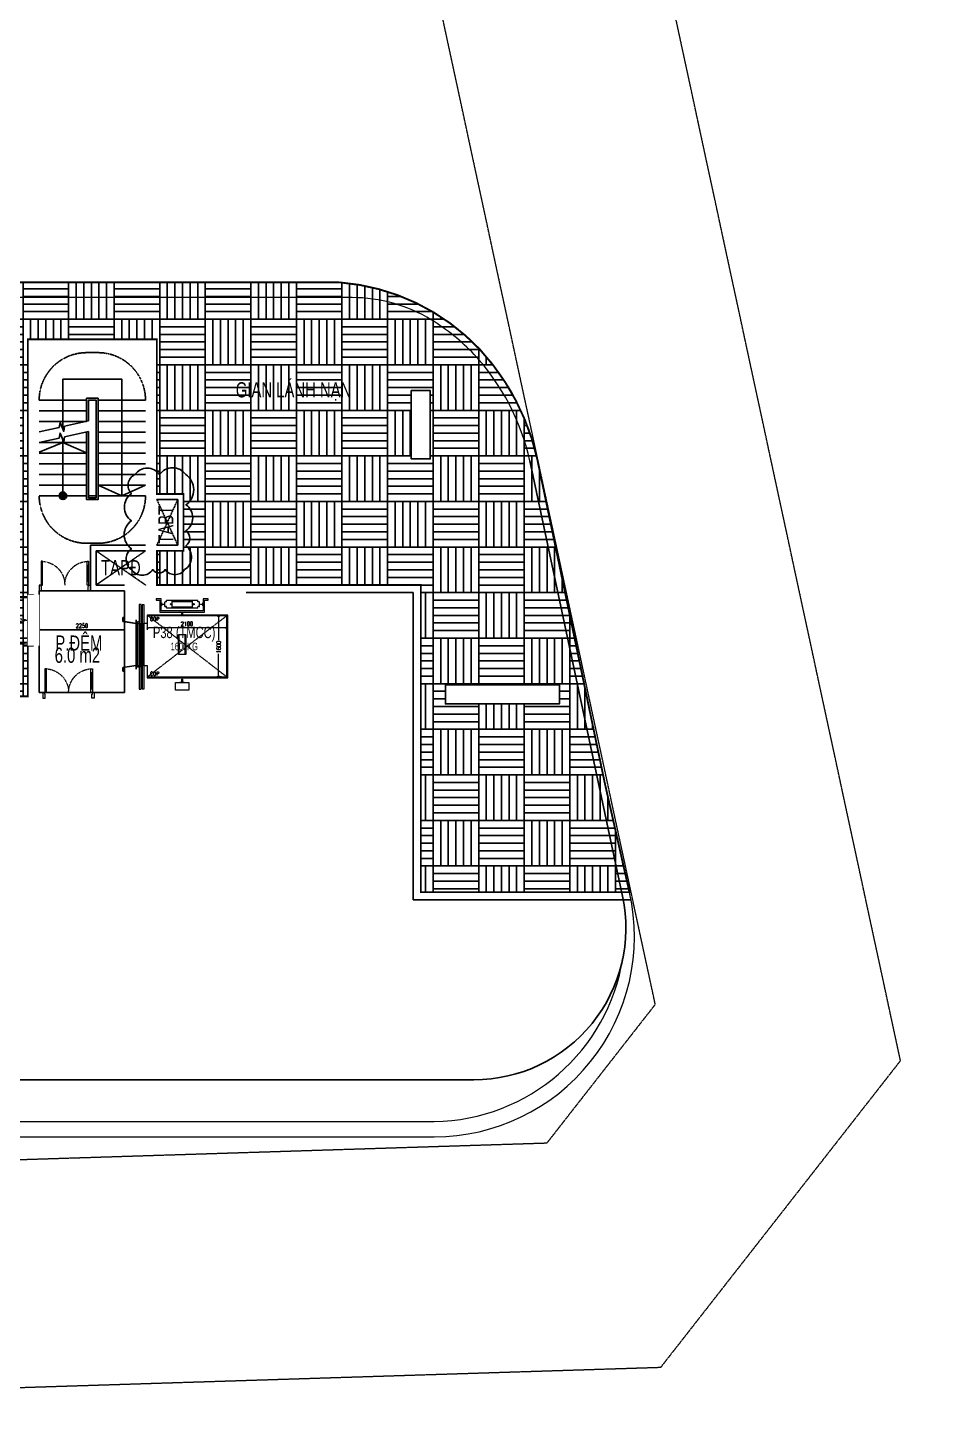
# Model space of a CAD drawing. Header units: millimetres. Extents: x -1307397 to 11565522512, y -626897 to 1138105.
# Drawn here: x -16673 to 7119, y -1316 to 35276 of the extents above; entities that cross this region are included whole.
import ezdxf
from ezdxf.enums import TextEntityAlignment as Align

# ---------------------------------------------------------------- set-up
doc = ezdxf.new("R2010")
doc.units = ezdxf.units.MM
doc.header["$MEASUREMENT"] = 0
doc.set_wipeout_variables(frame=1)
for name, pattern in [('Xref_NT1+NT2_MBDV Cot vach_220729$0$CENTERX2', [4, 2.5, -0.5, 0.5, -0.5]), ('Xref_NT1+NT2_MBDV Cot vach_220729$0$DASH', [0.35, 0.25, -0.1]), ('Xref_ST_MBDV Cot vach 30.7.2022$0$ACAD_ISO02W100', [15, 12, -3]), ('Xref_ST_MBDV Cot vach 30.7.2022$0$HIDDEN', [0.375, 0.25, -0.125]), ('Xref_ST_MBDV Cot vach 30.7.2022$0$HIDDEN2', [0.1875, 0.125, -0.0625])]:
    doc.linetypes.add(name, pattern=pattern)
for name, color, linetype, lineweight in [('AUDIT_I_220808132811-11', 7, 'Continuous', 9), ('Xref_NT1+NT2_MBDV Cot vach_220729$0$Level 15', 7, 'Continuous', 0), ('Xref_ST_MBDV Cot vach 30.7.2022$0$CUA', 37, 'Continuous', 13), ('Xref_ST_MBDV Cot vach 30.7.2022$0$KT-Noi that', 36, 'Continuous', 9)]:
    doc.layers.add(name, color=color, linetype=linetype, lineweight=lineweight)
for name, color, linetype in [('AUDIT_I_220808132811-12', 1, 'Continuous'), ('KT-Net manh', 139, 'Continuous'), ('KT-Tuong', 1, 'Continuous'), ('ONG', 150, 'Continuous'), ('Xref_NT1+NT2_MBDV Cot vach_220729$0$KC-Betong', 6, 'Continuous'), ('Xref_ST_MBDV Cot vach 30.7.2022$0$A-FLOR-STRS-ARROW', 8, 'Continuous'), ('Xref_ST_MBDV Cot vach 30.7.2022$0$KT-Khuat', 9, 'Xref_ST_MBDV Cot vach 30.7.2022$0$HIDDEN'), ('Xref_ST_MBDV Cot vach 30.7.2022$0$KT-Net manh', 139, 'Continuous'), ('Xref_ST_MBDV Cot vach 30.7.2022$0$KT-Text', 7, 'Continuous'), ('Xref_ST_MBDV Cot vach 30.7.2022$0$KT-Thay', 7, 'Continuous'), ('Xref_ST_MBDV Cot vach 30.7.2022$0$KT-Tuong', 1, 'Continuous')]:
    doc.layers.add(name, color=color, linetype=linetype)
doc.styles.add('Xref_ST_MBDV Cot vach 30.7.2022$0$Arial', font='arial.ttf', dxfattribs={"width": 0.7})
doc.styles.add('Xref_ST_MBDV Cot vach 30.7.2022$0$ROMANS', font='ROMANS.SHX')
doc.styles.add('Xref_ST_MBDV Cot vach 30.7.2022$0$xref.N.Cot vach tang N2$0$DIM', font='vnsimli.shx', dxfattribs={"width": 0.7})
doc.dimstyles.new('Xref_ST_MBDV Cot vach 30.7.2022$0$xref.N.Cot vach tang N2$0$CCU 1-100 A1', dxfattribs={"dimscale": 100, "dimtxt": 2.2, "dimasz": 1, "dimexe": 1, "dimexo": 0, "dimgap": 1, "dimtad": 1, "dimdec": 0, "dimdsep": 46, "dimtxsty": 'Xref_ST_MBDV Cot vach 30.7.2022$0$xref.N.Cot vach tang N2$0$DIM', "dimblk1": 'Xref_ST_MBDV Cot vach 30.7.2022$0$xref.N.Cot vach tang N2$0$_ARCHTICK', "dimblk2": 'Xref_ST_MBDV Cot vach 30.7.2022$0$xref.N.Cot vach tang N2$0$_ARCHTICK', "dimsah": 1, "dimcen": 0, "dimdle": 1, "dimclrd": 256, "dimclre": 256, "dimclrt": 31, "dimadec": 0, "dimazin": 0, "dimtfac": 1, "dimtdec": 0, "dimtix": 1, "dimtmove": 2, "dimatfit": 3, "dimldrblk": 'Xref_ST_MBDV Cot vach 30.7.2022$0$xref.N.Cot vach tang N2$0$_ARCHTICK', "dimfxl": 8, "dimtolj": 1, "dimarcsym": 0})

# ---------------------------------------------------------------- blocks, each defined once
blk = doc.blocks.new('Xref_NT1+NT2_MBDV Cot vach_220729$0$Luoi truc NT')
at = {"layer": 'Xref_NT1+NT2_MBDV Cot vach_220729$0$Level 15', "color": 240, "linetype": 'Xref_NT1+NT2_MBDV Cot vach_220729$0$DASH', "lineweight": 13, "ltscale": 10, "true_color": 0xed1f24, "elevation": 0, "flags": 128}
blk.add_lwpolyline([(1348755, 125791), (1343211, 146894), (1334802, 149799), (1323306, 141086), (1299857, 123195), (1276240, 106123, 0.685011), (1309559, -18492), (1330348, -20692), (1371996, -19376), (1378307, -11303), (1348755, 125791)], format="xyb", close=True, dxfattribs=at)
at = {"layer": 'Xref_NT1+NT2_MBDV Cot vach_220729$0$Level 15', "color": 152, "linetype": 'Xref_NT1+NT2_MBDV Cot vach_220729$0$DASH', "lineweight": 13, "ltscale": 10, "true_color": 0x2776bb, "elevation": 0, "flags": 128}
blk.add_lwpolyline([(1342918, 124396), (1338222, 142269), (1335872, 143081), (1326938, 136310), (1303434, 118378), (1279767, 101270, 0.684877), (1310199, -12526), (1330570, -14682), (1368999, -13468), (1371849, -9821)], format="xyb", close=True, dxfattribs=at)
blk = doc.blocks.new('Xref_ST_MBDV Cot vach 30.7.2022$0$xref.N.Cot vach tang N2$0$_Open90')
at = {"color": 0, "linetype": 'ByBlock', "lineweight": -2}
for p, q in [((0, 0), (-1, 0)), ((-0.5, 0.5), (0, 0)), ((0, 0), (-0.5, -0.5))]:
    blk.add_line(p, q, dxfattribs=at)
blk = doc.blocks.new('*D31')
at = {"layer": 'Defpoints', "color": 0, "transparency": 16777216}
for p in [(-424, -515), (-353, -515, 0), (-353, -2115, 0)]:
    blk.add_point(p, dxfattribs=at)
at = {"layer": 'Xref_ST_MBDV Cot vach 30.7.2022$0$KT-Noi that', "color": 5, "transparency": 16777216}
for p, q in [((-353, -515), (-474, -515)), ((-424, -565), (-424, -1155)), ((-424, -2065), (-424, -1512)), ((-353, -2115), (-474, -2115))]:
    blk.add_line(p, q, dxfattribs=at)
at = {"layer": 'Xref_ST_MBDV Cot vach 30.7.2022$0$KT-Noi that', "color": 5, "transparency": 16777216, "xscale": 50, "yscale": 50, "zscale": 50}
for p, rotation in [((-424, -515), 90), ((-424, -2115), 270)]:
    blk.add_blockref('Xref_ST_MBDV Cot vach 30.7.2022$0$xref.N.Cot vach tang N2$0$_Open90', p, dxfattribs=dict(at, rotation=rotation))
at = {"layer": 'Xref_ST_MBDV Cot vach 30.7.2022$0$KT-Noi that', "color": 5, "transparency": 16777216, "insert": (-424, -1333), "char_height": 110, "attachment_point": 5, "rotation": 90, "style": 'Xref_ST_MBDV Cot vach 30.7.2022$0$xref.N.Cot vach tang N2$0$DIM'}
blk.add_mtext('\\A1;1600', dxfattribs=at)
blk = doc.blocks.new('Xref_ST_MBDV Cot vach 30.7.2022$0$xref.N.Cot vach tang N2$0$_ARCHTICK')
at = {"color": 0, "linetype": 'ByBlock', "const_width": 0.15}
blk.add_lwpolyline([(-0.5, -0.5), (0.5, 0.5)], dxfattribs=at)
blk = doc.blocks.new('*D32')
at = {"layer": 'Defpoints', "color": 0, "transparency": 16777216}
for p in [(-2310, -615), (-210, -615), (-2310, -827)]:
    blk.add_point(p, dxfattribs=at)
at = {"layer": 'Xref_ST_MBDV Cot vach 30.7.2022$0$KT-Noi that', "color": 5, "transparency": 16777216}
for p, q in [((-2310, -615), (-2310, -877)), ((-210, -615), (-210, -877)), ((-260, -827), (-2260, -827))]:
    blk.add_line(p, q, dxfattribs=at)
at = {"layer": 'Xref_ST_MBDV Cot vach 30.7.2022$0$KT-Noi that', "color": 5, "transparency": 16777216, "xscale": 50, "yscale": 50, "zscale": 50, "rotation": 180}
blk.add_blockref('Xref_ST_MBDV Cot vach 30.7.2022$0$xref.N.Cot vach tang N2$0$_Open90', (-2310, -827), dxfattribs=at)
at = {"layer": 'Xref_ST_MBDV Cot vach 30.7.2022$0$KT-Noi that', "color": 5, "transparency": 16777216, "xscale": 50, "yscale": 50, "zscale": 50}
blk.add_blockref('Xref_ST_MBDV Cot vach 30.7.2022$0$xref.N.Cot vach tang N2$0$_Open90', (-210, -827), dxfattribs=at)
at = {"layer": 'Xref_ST_MBDV Cot vach 30.7.2022$0$KT-Noi that', "color": 5, "transparency": 16777216, "insert": (-1260, -722), "char_height": 110, "attachment_point": 5, "style": 'Xref_ST_MBDV Cot vach 30.7.2022$0$xref.N.Cot vach tang N2$0$DIM'}
blk.add_mtext('\\A1;2100', dxfattribs=at)
blk = doc.blocks.new('*D65')
at = {"layer": 'Defpoints', "color": 5, "transparency": 16777216}
for p, q in [((-16373, 19635), (-16373, 19374)), ((-14173, 19424), (-16323, 19424)), ((-14123, 19635), (-14123, 19374))]:
    blk.add_line(p, q, dxfattribs=at)
at = {"layer": 'Defpoints', "color": 0, "transparency": 16777216}
for p in [(-16373, 19635), (-16373, 19424), (-14123, 19635)]:
    blk.add_point(p, dxfattribs=at)
at = {"layer": 'Defpoints', "color": 5, "transparency": 16777216, "xscale": 50, "yscale": 50, "zscale": 50, "rotation": 180}
blk.add_blockref('Xref_ST_MBDV Cot vach 30.7.2022$0$xref.N.Cot vach tang N2$0$_Open90', (-16373, 19424), dxfattribs=at)
at = {"layer": 'Defpoints', "color": 5, "transparency": 16777216, "xscale": 50, "yscale": 50, "zscale": 50}
blk.add_blockref('Xref_ST_MBDV Cot vach 30.7.2022$0$xref.N.Cot vach tang N2$0$_Open90', (-14123, 19424), dxfattribs=at)
at = {"layer": 'Defpoints', "color": 5, "transparency": 16777216, "insert": (-15248, 19529), "char_height": 110, "attachment_point": 5, "style": 'Xref_ST_MBDV Cot vach 30.7.2022$0$xref.N.Cot vach tang N2$0$DIM'}
blk.add_mtext('\\A1;2250', dxfattribs=at)
blk = doc.blocks.new('*U33')
for p, q in [((-1260, 525), (-1300, 525)), ((-1280, 100), (-1280, 525)), ((-90, 525), (-50, 525)), ((-70, 100), (-70, 525)), ((-1260, 100), (-1300, 100)), ((-90, 100), (-50, 100))]:
    blk.add_line(p, q)
for points in [[(-1300, 0), (-1260, 0), (-1260, 625), (-1300, 625)], [(-50, 0), (-90, 0), (-90, 625), (-50, 625)], [(-1350, -150), (-1290, -150), (-1290, -40), (-1300, -40), (-1300, 0), (-1350, 0)], [(0, -150), (-60, -150), (-60, -40), (-50, -40), (-50, 0), (0, 0)]]:
    blk.add_lwpolyline(points, close=True)
at = {"linetype": 'Xref_ST_MBDV Cot vach 30.7.2022$0$HIDDEN2'}
for centre, start, end in [((-1300, 0), 0, 90), ((-50, 0), 90, 180)]:
    blk.add_arc(centre, 625, start, end, dxfattribs=at)
blk = doc.blocks.new('ĂERWER')
at = {"layer": 'Xref_ST_MBDV Cot vach 30.7.2022$0$KT-Text', "extrusion": (-8.16706e-08, 6.125e-10, 1), "style": 'Xref_ST_MBDV Cot vach 30.7.2022$0$Arial', "width": 0.7}
blk.add_text('P38 (TMCC)', height=300, dxfattribs=at).set_placement((-12615, 18872, 0), align=Align.CENTER)
at = {"layer": 'Xref_ST_MBDV Cot vach 30.7.2022$0$KT-Text', "style": 'Xref_ST_MBDV Cot vach 30.7.2022$0$Arial', "width": 0.7}
blk.add_text('1600KG', height=200, dxfattribs=at).set_placement((-12612, 18552, 0), align=Align.CENTER)
blk = doc.blocks.new('Xref_ST_MBDV Cot vach 30.7.2022$0$TMCC')
at = {"layer": 'Xref_ST_MBDV Cot vach 30.7.2022$0$KT-Noi that', "linetype": 'Continuous', "ltscale": 2}
for p, q in [((-2515, -215, 0), (-2515, -2440, 0)), ((-2465, -215, 0), (-2515, -215, 0)), ((-2465, -2440, 0), (-2465, -215, 0)), ((-1938.3, -164.7, 0), (-1932.3, -167.2, 0)), ((-1938.3, -247.2, 0), (-1938.3, -164.7, 0)), ((-1932.3, -244.7, 0), (-1938.3, -247.2, 0)), ((-1932.3, -167.2, 0), (-1930.1, -202.2, 0)), ((-1930.1, -209.7, 0), (-1932.3, -244.7, 0)), ((-1930.1, -202.2, 0), (-1905.4, -202.2, 0)), ((-1905.4, -209.7, 0), (-1930.1, -209.7, 0)), ((-1905.4, -202.2, 0), (-1895.4, -202, 0)), ((-1895.4, -210.5, 0), (-1905.4, -209.7, 0)), ((-1895.4, -202, 0), (-1870, -201.5, 0)), ((-1870, -210.5, 0), (-1895.4, -210.5, 0)), ((-1870, -201.5, 0), (-1870, -210.5, 0)), ((-1839.3, -261.4, 0), (-1839.3, -150.6, 0)), ((-1798.8, -146, 0), (-1834.7, -146, 0)), ((-1798.8, -266, 0), (-1834.7, -266, 0)), ((-1794.2, -141.4, 0), (-1794.2, -110.6, 0)), ((-1794.2, -301.4, 0), (-1794.2, -270.6, 0)), ((-978.4, -106, 0), (-1789.6, -106, 0)), ((-978.4, -306, 0), (-1789.6, -306, 0)), ((-1652, -306, 0), (-1652, -106, 0)), ((-1652, -106, 0), (-1118, -106, 0)), ((-1652, -281, 0), (-1652, -131, 0)), ((-1652, -131, 0), (-1118, -131, 0)), ((-1118, -281, 0), (-1652, -281, 0)), ((-1118, -306, 0), (-1652, -306, 0)), ((-1118, -106, 0), (-1118, -306, 0)), ((-1118, -131, 0), (-1118, -281, 0)), ((-973.8, -141.4, 0), (-973.8, -110.6, 0)), ((-973.8, -301.4, 0), (-973.8, -270.6, 0)), ((-933.9, -146, 0), (-969.2, -146, 0)), ((-933.9, -266, 0), (-969.2, -266, 0)), ((-929.3, -261.4, 0), (-929.3, -150.6, 0)), ((-900, -210.5, 0), (-900, -201.5, 0)), ((-900, -201.5, 0), (-874.6, -201.5, 0)), ((-874.6, -210, 0), (-900, -210.5, 0)), ((-874.6, -201.5, 0), (-864.6, -202.2, 0)), ((-864.6, -209.7, 0), (-874.6, -210, 0)), ((-864.6, -202.2, 0), (-840, -202.2, 0)), ((-840, -209.7, 0), (-864.6, -209.7, 0)), ((-840, -202.2, 0), (-837.8, -167.2, 0)), ((-837.8, -244.7, 0), (-840, -209.7, 0)), ((-837.8, -167.2, 0), (-831.8, -164.7, 0)), ((-831.8, -247.2, 0), (-837.8, -244.7, 0)), ((-831.8, -164.7, 0), (-831.8, -247.2, 0)), ((-2510, -665, 0), (-2560, -665, 0)), ((-2560, -665, 0), (-2560, -715, 0)), ((-2560, -715, 0), (-2510, -715, 0)), ((-2555, -1815, 0), (-2555, -715, 0)), ((-2510, -715, 0), (-2510, -665, 0)), ((-2310, -715, 0), (-2385, -715, 0)), ((-185, -490, 0), (-2310, -490, 0)), ((-2310, -490, 0), (-2310, -515, 0)), ((-210, -515, 0), (-2310, -515, 0)), ((-2310, -515, 0), (-2310, -715, 0)), ((-1439.5, -419, 0), (-1442, -411, 0)), ((-1442, -411, 0), (-1328, -411, 0)), ((-1390, -423, 0), (-1439.5, -419, 0)), ((-1393, -462, 0), (-1390, -452, 0)), ((-1393, -500, 0), (-1393, -462, 0)), ((-1377, -500, 0), (-1393, -500, 0)), ((-1390, -452, 0), (-1390, -423, 0)), ((-1330.5, -419, 0), (-1380, -423, 0)), ((-1380, -423, 0), (-1380, -452, 0)), ((-1380, -452, 0), (-1377, -462, 0)), ((-1377, -462, 0), (-1377, -500, 0)), ((-1328, -411, 0), (-1330.5, -419, 0)), ((-210, -2115, 0), (-210, -515, 0)), ((-185, -2140, 0), (-185, -490, 0)), ((-1485, -1000, 0), (-1285, -1000, 0)), ((-1485, -1530, 0), (-1485, -1000, 0)), ((-1460, -1000, 0), (-1310, -1000, 0)), ((-1460, -1530, 0), (-1460, -1000, 0)), ((-1310, -1000, 0), (-1310, -1530, 0)), ((-1285, -1000, 0), (-1285, -1530, 0)), ((-2560, -1865, 0), (-2560, -1815, 0)), ((-2560, -1815, 0), (-2510, -1815, 0)), ((-2510, -1815, 0), (-2510, -1865, 0)), ((-2385, -1815, 0), (-2310, -1815, 0)), ((-2310, -1815, 0), (-2310, -2115, 0)), ((-1285, -1530, 0), (-1485, -1530, 0)), ((-1310, -1530, 0), (-1460, -1530, 0)), ((-2510, -1865, 0), (-2560, -1865, 0)), ((-2310, -2115, 0), (-210, -2115, 0)), ((-2310, -2115, 0), (-2310, -2140, 0)), ((-2310, -2140, 0), (-185, -2140, 0)), ((-1393, -2218, 0), (-1393, -2180, 0)), ((-1393, -2180, 0), (-1377, -2180, 0)), ((-1377, -2180, 0), (-1377, -2218, 0)), ((-2515, -2440, 0), (-2465, -2440, 0)), ((-1442, -2269, 0), (-1439.5, -2261, 0)), ((-1328, -2269, 0), (-1442, -2269, 0)), ((-1439.5, -2261, 0), (-1390, -2257, 0)), ((-1390, -2228, 0), (-1393, -2218, 0)), ((-1390, -2257, 0), (-1390, -2228, 0)), ((-1377, -2218, 0), (-1380, -2228, 0)), ((-1380, -2228, 0), (-1380, -2257, 0)), ((-1380, -2257, 0), (-1330.5, -2261, 0)), ((-1330.5, -2261, 0), (-1328, -2269, 0))]:
    blk.add_line(p, q, dxfattribs=at)
at = {"layer": 'Xref_ST_MBDV Cot vach 30.7.2022$0$KT-Noi that', "linetype": 'Xref_ST_MBDV Cot vach 30.7.2022$0$ACAD_ISO02W100', "ltscale": 2}
for p, q in [((-185, -490, 0), (-2310, -2127.5, 0)), ((-185, -2140, 0), (-2310, -490, 0))]:
    blk.add_line(p, q, dxfattribs=at)
at = {"layer": 'Xref_ST_MBDV Cot vach 30.7.2022$0$KT-Noi that', "linetype": 'Continuous', "ltscale": 2, "elevation": 0}
for points in [[(-2385, -2430), (-2385, -225), (-2435, -225), (-2435, -2430)], [(-1385, -411), (-796.8, -411), (-796.8, -100), (-701.8, -100), (-701.8, -65), (-831.8, -65), (-831.8, -381), (-1385, -381), (-1938.3, -381), (-1938.3, -65), (-2068.3, -65), (-2068.3, -100), (-1973.3, -100), (-1973.3, -411), (-1385, -411)], [(-2510, -715), (-2465, -715), (-2465, -1265), (-2510, -1265)], [(-2435, -715), (-2390, -715), (-2390, -1265), (-2435, -1265)], [(-2510, -1265), (-2465, -1265), (-2465, -1815), (-2510, -1815)], [(-2435, -1265), (-2390, -1265), (-2390, -1815), (-2435, -1815)], [(-1385, -2269), (-1210, -2269), (-1210, -2465), (-1385, -2465), (-1560, -2465), (-1560, -2269), (-1385, -2269)]]:
    blk.add_lwpolyline(points, close=True, dxfattribs=at)
for points in [[(-2495, -1265), (-2495, -715)], [(-2480, -1265), (-2480, -715)], [(-2420, -1265), (-2420, -715)], [(-2405, -1265), (-2405, -715)], [(-2495, -1815), (-2495, -1265)], [(-2480, -1815), (-2480, -1265)], [(-2420, -1815), (-2420, -1265)], [(-2405, -1815), (-2405, -1265)]]:
    blk.add_lwpolyline(points, dxfattribs=at)
at = {"layer": 'Xref_ST_MBDV Cot vach 30.7.2022$0$KT-Noi that', "linetype": 'Continuous', "ltscale": 2}
for centre, radius in [((-1685, -206, 0), 14.5), ((-1085, -206, 0), 17.5)]:
    blk.add_circle(centre, radius, dxfattribs=at)
for centre, start, end in [((-1834.7, -150.6, 0), 90, 180), ((-1834.7, -261.4, 0), 180, 270), ((-1798.8, -141.4, 0), 270, 0), ((-1798.8, -270.6, 0), 0, 90), ((-1789.6, -110.6, 0), 90, 180), ((-1789.6, -301.4, 0), 180, 270), ((-978.4, -110.6, 0), 0, 90), ((-978.4, -301.4, 0), 270, 0), ((-969.2, -141.4, 0), 180, 270), ((-969.2, -270.6, 0), 90, 180), ((-933.9, -150.6, 0), 0, 90), ((-933.9, -261.4, 0), 270, 0)]:
    blk.add_arc(centre, 4.61, start, end, dxfattribs=at)
at = {"layer": 'Xref_ST_MBDV Cot vach 30.7.2022$0$KT-Noi that', "linetype": 'Continuous', "ltscale": 2, "style": 'Xref_ST_MBDV Cot vach 30.7.2022$0$ROMANS', "width": 0.75}
for p in [(-2110, -595, 0), (-2110, -2035, 0)]:
    blk.add_text('COP', height=100, dxfattribs=at).set_placement(p, align=Align.MIDDLE)
at = {"layer": 'Xref_ST_MBDV Cot vach 30.7.2022$0$KT-Noi that', "color": 5}
dim = blk.add_linear_dim(base=(-2310, -826.7, 0), p1=(-210, -615, 0), p2=(-2310, -615, 0), angle=180, dimstyle='Xref_ST_MBDV Cot vach 30.7.2022$0$xref.N.Cot vach tang N2$0$CCU 1-100 A1', override={"dimscale": 50, "dimblk1": 'Xref_ST_MBDV Cot vach 30.7.2022$0$xref.N.Cot vach tang N2$0$_Open90', "dimblk2": 'Xref_ST_MBDV Cot vach 30.7.2022$0$xref.N.Cot vach tang N2$0$_Open90', "dimclrd": 5, "dimclre": 5, "dimclrt": 5, "dimlwd": 65535, "dimlwe": 65535}, dxfattribs=at)
dim.commit()
dim.dimension.update_dxf_attribs({"geometry": '*D32', "text_midpoint": (-1260, -721.7, 0)})
dim = blk.add_linear_dim(base=(-424.2, -515, 0), p1=(-353.1, -2115, 0), p2=(-353.1, -515, 0), angle=270, dimstyle='Xref_ST_MBDV Cot vach 30.7.2022$0$xref.N.Cot vach tang N2$0$CCU 1-100 A1', override={"dimscale": 50, "dimblk1": 'Xref_ST_MBDV Cot vach 30.7.2022$0$xref.N.Cot vach tang N2$0$_Open90', "dimblk2": 'Xref_ST_MBDV Cot vach 30.7.2022$0$xref.N.Cot vach tang N2$0$_Open90', "dimclrd": 5, "dimclre": 5, "dimclrt": 5, "dimlwd": 65535, "dimlwe": 65535}, dxfattribs=at)
dim.commit()
dim.dimension.update_dxf_attribs({"geometry": '*D31', "text_midpoint": (-424.2, -1333.3, 0), "dimtype": 128})

msp = doc.modelspace()

# ---------------------------------------------------------------- hatches: boundary and pattern name
at = {"layer": 'KT-Net manh'}
h = msp.add_hatch(dxfattribs=at)
h.set_pattern_fill('AR-PARQ1', color=256, scale=100, style=0)
edge = h.paths.add_edge_path()
edge.add_line((-8455.9, 28570.4), (-33773, 28568.5))
edge.add_line((-33773, 28568.5), (-33773, 22870.6))
edge.add_line((-33773, 22870.6), (-18673, 22870.6))
edge.add_line((-18673, 22870.6), (-18673, 17670.4))
edge.add_line((-18673, 17670.4), (-16673, 17670.4))
edge.add_line((-16673, 17670.4), (-16673, 27070.4))
edge.add_line((-16673, 27070.4), (-13273.5, 27070.4))
edge.add_line((-13273.5, 27070.4), (-13273.5, 23000.4))
edge.add_line((-13273.5, 23000.4), (-12573, 23000.4))
edge.add_line((-12573, 23000.4), (-12573, 21500.4))
edge.add_line((-12573, 21500.4), (-13273, 21500.4))
edge.add_line((-13273, 21500.4), (-13273, 20600.4))
edge.add_line((-13273, 20600.4), (-6323, 20600.4))
edge.add_line((-6323, 20600.4), (-6323, 12511.5))
edge.add_line((-6323, 12511.5), (-828.8, 12511.5))
edge.add_line((-828.8, 12511.5), (-1435.2, 15196.4))
edge.add_line((-1435.2, 15196.4), (-1480.4, 15396.9))
edge.add_line((-1480.4, 15396.9), (-3255.7, 23915.8))
edge.add_arc((-9367.6, 22557.3), 6261, 12.53168, 42.77092)
edge.add_arc((-8905.7, 22895.7), 5692.5, 43.42767, 85.46859)
h.paths.add_polyline_path([(-25475.7, 27070.4), (-24970.9, 27070.4), (-24973.1, 24070.6), (-25477.9, 24070.6)], flags=16)
h.paths.add_polyline_path([(-6573.1, 25720.6), (-6073.1, 25720.6), (-6073.1, 23920.6), (-6573.1, 23920.6)], flags=16)
h.paths.add_polyline_path([(-5673.1, 17970.6), (-2673.1, 17970.6), (-2673.1, 17470.6), (-5673.1, 17470.6)], flags=16)
at = {"layer": 'Xref_ST_MBDV Cot vach 30.7.2022$0$KT-Net manh'}
h = msp.add_hatch(color=256, dxfattribs=at)
edge = h.paths.add_edge_path(flags=0)
edge.add_arc((-15748, 22950.4), 100, 360, 720)
h = msp.add_hatch(color=256, dxfattribs=at)
edge = h.paths.add_edge_path(flags=0)
edge.add_arc((-15748, 22950.4), 100, 360, 720)
msp.add_hatch(color=256, dxfattribs=at).paths.add_polyline_path([(-15779, 22855.3), (-15717.1, 22855.3), (-15667.1, 22891.6), (-15648, 22950.4), (-15667.1, 23009.2), (-15717.1, 23045.5), (-15779, 23045.5), (-15829, 23009.2), (-15848, 22950.4), (-15829, 22891.6)], flags=0)
msp.add_hatch(color=256, dxfattribs=at).paths.add_polyline_path([(-15779, 22855.3), (-15717.1, 22855.3), (-15667.1, 22891.6), (-15648, 22950.4), (-15667.1, 23009.2), (-15717.1, 23045.5), (-15779, 23045.5), (-15829, 23009.2), (-15848, 22950.4), (-15829, 22891.6)], flags=0)

# ---------------------------------------------------------------- linework, layer by layer
at = {"layer": 'AUDIT_I_220808132811-11', "elevation": 0}
for points in [[(-69193.3, 45106.9), (-71608.2, 52101.6, 0.3643585), (-76316.2, 54156.4), (-105251.9, 44174.2, 0.4519048), (-107468.3, 38521.1), (-99355.1, 24907.3, 0.3106789), (-93192.1, 22936), (-70669.3, 30727.4, 0.2299221), (-70384.4, 31142.1), (-70163.5, 32158.8, -0.27899), (-69704.7, 32660.4), (-65284.3, 34181, -0.4143404), (-64631.8, 33863.9), (-56302.5, 9773.2, 0.3197537), (-51104.5, 6070.4), (-5967.1, 6070.4, 0.4808686), (-826.5, 12501.3), (-1435.2, 15196.4), (-1480.4, 15396.9), (-3255.9, 23916.5)], [(-70845.1, 31089.8, 0.2042795), (-70778.8, 31210.9), (-70555, 32240.8, -0.2754116), (-69827.2, 33041.3), (-65414.8, 34559.2, -0.4141945), (-64253.7, 33994.6), (-55924.5, 9903.9, 0.3197537), (-51104.5, 6470.4), (-5967.1, 6470.4, 0.3653099), (-1001.1, 10781.1)], [(-36923, 28168.2), (-36923, 28268.2, -0.4142136), (-36623, 28568.2), (-8455.9, 28570.4, -0.1855238), (-4771.5, 26808.9, -0.1326594), (-3256, 23917.1, 0.1326594)], [(-3451.2, 23873.7, 0.1326112), (-4917.6, 26672.3, 0.0664995), (-6048.8, 27586.7, 0.1376153), (-8129.3, 28170.4), (-33773, 28170.4)]]:
    msp.add_lwpolyline(points, format="xyb", dxfattribs=at)
at = {"layer": 'AUDIT_I_220808132811-12', "elevation": 0}
msp.add_lwpolyline([(-3451.2, 23873.7), (-1010.1, 12403, -0.4770525), (-4922.5, 7570.4), (-45715.9, 7570.4)], format="xyb", dxfattribs=at)
at = {"layer": 'Defpoints', "elevation": 0}
msp.add_lwpolyline([(-13941.9, 21005.4, 0.5205671), (-13381, 21005.4, 0.5205671), (-13051.2, 21005.4, 0.5205671), (-12543.6, 21005.4, 0.5205671), (-12508.1, 21633.9, 0.5205671), (-12508.1, 22029.6, 0.5205671), (-12508.1, 22714.8, 0.5205671), (-12513.1, 23510.4, 0.5205671), (-13203.6, 23510.4, 0.5205671), (-13850.7, 23510.4, 0.5205671), (-13941.9, 23006.7, 0.5205671), (-13941.9, 22294.8, 0.5205671), (-13941.9, 21556, 0.5205671)], format="xyb", close=True, dxfattribs=at)
msp.add_lwpolyline([(-14123, 20450.4), (-16373, 20450.4), (-16373, 17770.4), (-14123, 17770.4)], close=True, dxfattribs=at)
at = {"layer": 'KT-Net manh', "color": 3, "linetype": 'Xref_NT1+NT2_MBDV Cot vach_220729$0$CENTERX2', "ltscale": 2, "const_width": 50, "elevation": 0}
msp.add_lwpolyline([(-3256, 23917.1, 0.1326594), (-4771.5, 26808.9, 0.1855238), (-8455.9, 28570.4), (-33773, 28568.5), (-33773, 22870.6), (-18673, 22870.6), (-18673, 17670.4), (-16673, 17670.4), (-16673, 27070.4), (-13273.5, 27070.4), (-13273.5, 23000.4), (-12573, 23000.4), (-12573, 21500.4), (-13273, 21500.4), (-13273, 20600.4), (-6323, 20600.4), (-6323, 12511.5), (-828.8, 12511.5), (-1435.2, 15196.4), (-1480.4, 15396.9), (-3255.9, 23916.5)], format="xyb", dxfattribs=at)
at = {"layer": 'KT-Tuong'}
for p, q in [((-10923, 20600.4), (-6323, 20600.4)), ((-6323, 20600.4), (-6323, 12511.5)), ((-10923, 20400.4), (-6523, 20400.4)), ((-6523, 20400.4), (-6523, 12311.5)), ((-6323, 12511.5), (-828.8, 12511.5)), ((-6523, 12311.5), (-787.3, 12311.5))]:
    msp.add_line(p, q, dxfattribs=at)
at = {"layer": 'KT-Tuong', "elevation": 0}
msp.add_lwpolyline([(-33773, 28568.5), (-33773, 22870.6), (-18673, 22870.6), (-18673, 17670.4), (-16673, 17670.4), (-16673, 27070.4), (-13273.5, 27070.4), (-13273.5, 23000.4), (-12573, 23000.4), (-12573, 21500.4), (-13273, 21500.4), (-13273, 20600.4), (-6323, 20600.4), (-6323, 12511.5), (-828.8, 12511.5)], dxfattribs=at)
for points in [[(-6573.1, 25720.6), (-6073.1, 25720.6), (-6073.1, 23920.6), (-6573.1, 23920.6)], [(-5673.1, 17970.6), (-2673.1, 17970.6), (-2673.1, 17470.6), (-5673.1, 17470.6)]]:
    msp.add_lwpolyline(points, close=True, dxfattribs=at)
at = {"layer": 'ONG', "color": 1, "elevation": 0}
for points in [[(-13273, 21500.4), (-12573, 21500.4), (-12573, 23000.4), (-13273, 23000.4)], [(-13273, 21650.4), (-12723, 21650.4), (-12723, 22850.4), (-13273, 22850.4)]]:
    msp.add_lwpolyline(points, dxfattribs=at)
at = {"layer": 'Xref_ST_MBDV Cot vach 30.7.2022$0$A-FLOR-STRS-ARROW', "elevation": 0}
for points in [[(-16373.1, 24631.3), (-15846.5, 24749.3), (-15824.7, 24883.1), (-15724.1, 24644.6), (-15705.6, 24780.8), (-15073, 24922.5)], [(-16373.1, 24350.4), (-15846.5, 24468.4), (-15824.7, 24602.2), (-15724.1, 24363.7), (-15705.6, 24499.9), (-15073, 24641.6)]]:
    msp.add_lwpolyline(points, dxfattribs=at)
at = {"layer": 'Xref_ST_MBDV Cot vach 30.7.2022$0$KT-Khuat', "linetype": 'Xref_ST_MBDV Cot vach 30.7.2022$0$HIDDEN', "ltscale": 5}
for p, q in [((-13273, 22850.4, 0), (-12723, 21650.4, 0)), ((-12723, 22850.4, 0), (-13273, 21650.4, 0)), ((-14873, 20600.4), (-13573, 21500.4)), ((-14873, 21500.4), (-13573, 20600.4))]:
    msp.add_line(p, q, dxfattribs=at)
at = {"layer": 'Xref_ST_MBDV Cot vach 30.7.2022$0$KT-Net manh'}
for p, q in [((-15829, 23009.2, 0), (-15848, 22950.4, 0)), ((-15829, 23009.2, 0), (-15848, 22950.4, 0)), ((-14173, 19742.4), (-14173, 19642.6)), ((-13823, 19585.4), (-14173, 19642.6)), ((-13823, 19590.6), (-14168, 19646.5)), ((-13823, 18385.4), (-13823, 19685.4)), ((-13823, 18485.4), (-14173, 18428.2)), ((-14173, 18328.4), (-14173, 18428.2)), ((-13823, 18480.2), (-14168, 18424.3))]:
    msp.add_line(p, q, dxfattribs=at)
at = {"layer": 'Xref_ST_MBDV Cot vach 30.7.2022$0$KT-Net manh', "linetype": 'Xref_ST_MBDV Cot vach 30.7.2022$0$HIDDEN', "elevation": 0}
for points in [[(-16373, 25470.4, -0.4141313), (-15123.3, 26720.4), (-14822.8, 26720.4, -0.4141313), (-13573, 25470.4, -1.0000292)], [(-16373, 22950.4, 0.4141313), (-15123.3, 21700.4), (-14822.8, 21700.4, 0.4141313), (-13573, 22950.4, 1.0000292)]]:
    msp.add_lwpolyline(points, format="xyb", dxfattribs=at)
at = {"layer": 'Xref_ST_MBDV Cot vach 30.7.2022$0$KT-Net manh', "elevation": 0}
for points in [[(-15748, 24701.3), (-15748, 25350.4), (-15748, 25450.4), (-15748, 26025.4), (-14198.1, 26025.4), (-14198.1, 22950.4)], [(-15123, 24079.6), (-15748, 24350.4), (-16373.1, 24100.4)], [(-15748, 22950.4), (-15748, 24420.4)], [(-13573, 23230.4), (-14198.1, 22950.4), (-14823, 23230.4)], [(-14173, 19742.4), (-14123, 19742.4)], [(-14168, 19646.5), (-14168, 19737.4), (-14123, 19737.4)], [(-14173, 18328.4), (-14123, 18328.4)], [(-14168, 18424.3), (-14168, 18333.4), (-14123, 18333.4)]]:
    msp.add_lwpolyline(points, dxfattribs=at)
at = {"layer": 'Xref_ST_MBDV Cot vach 30.7.2022$0$KT-Net manh'}
msp.add_circle((-15748, 22950.4, 0), 100, dxfattribs=at)
msp.add_circle((-15748, 22950.4, 0), 100, dxfattribs=at)
at = {"layer": 'Xref_ST_MBDV Cot vach 30.7.2022$0$KT-Thay', "extrusion": (1.28361e-08, 3.72499e-11, 1)}
for p, q in [((-16373, 25470.4), (-15123, 25470.4, 0)), ((-14823, 25470.4, 0), (-13573, 25470.4)), ((-16373, 25190.4, 0), (-15123, 25190.4, 0)), ((-16373, 24910.4, 0), (-15123, 24910.4, 0)), ((-14823, 25190.4, 0), (-13573, 25190.4, 0)), ((-14823, 24910.4, 0), (-13573, 24910.4, 0)), ((-14823, 24630.4, 0), (-13573, 24630.4, 0)), ((-16373, 24350.4, 0), (-15123, 24350.4, 0)), ((-14823, 24350.4, 0), (-13573, 24350.4, 0)), ((-16373, 24070.4, 0), (-15123, 24070.4, 0)), ((-16373, 23790.4, 0), (-15123, 23790.4, 0)), ((-14823, 24070.4, 0), (-13573, 24070.4, 0)), ((-14823, 23790.4, 0), (-13573, 23790.4, 0)), ((-16373, 23510.4, 0), (-15123, 23510.4, 0)), ((-14823, 23510.4, 0), (-13573, 23510.4, 0)), ((-16373, 23230.4, 0), (-15123, 23230.4, 0)), ((-14823, 23230.4, 0), (-13573, 23230.4, 0)), ((-16373, 22950.4, 0), (-15123, 22950.4, 0)), ((-14823, 22950.4, 0), (-13573, 22950.4, 0))]:
    msp.add_line(p, q, dxfattribs=at)
at = {"layer": 'Xref_ST_MBDV Cot vach 30.7.2022$0$KT-Thay'}
msp.add_line((-14873, 22950.4, 0), (-15073, 22950.4, 0), dxfattribs=at)
at = {"layer": 'Xref_ST_MBDV Cot vach 30.7.2022$0$KT-Thay', "elevation": 0}
for points in [[(-15123, 24911.3), (-15123, 25520.4), (-14823, 25520.4), (-14823, 22850.4), (-15123, 22850.4), (-15123, 24630.4)], [(-15073, 24922.5), (-15073, 25470.4), (-14873, 25470.4), (-14873, 22900.4), (-15073, 22900.4), (-15073, 24641.6)]]:
    msp.add_lwpolyline(points, dxfattribs=at)
at = {"layer": 'Xref_ST_MBDV Cot vach 30.7.2022$0$KT-Tuong'}
for p, q in [((-13573, 21650.4), (-15023, 21650.4)), ((-15023, 20450.4), (-15023, 21650.4)), ((-13573, 21500.4), (-14873, 21500.4)), ((-14873, 20600.4), (-14873, 21500.4)), ((-14123, 20600.4), (-14873, 20600.4)), ((-14123, 20450.4), (-15023, 20450.4))]:
    msp.add_line(p, q, dxfattribs=at)

# ---------------------------------------------------------------- block references
at = {"layer": 'Xref_NT1+NT2_MBDV Cot vach_220729$0$KC-Betong'}
msp.add_blockref('Xref_NT1+NT2_MBDV Cot vach_220729$0$Luoi truc NT', (-1371996.4, 19375.9), dxfattribs=at)
at = {"layer": 'Xref_ST_MBDV Cot vach 30.7.2022$0$CUA', "xscale": -1}
for p in [(-16373, 20600.4), (-16273, 17770.4)]:
    msp.add_blockref('*U33', p, dxfattribs=at)
at = {"layer": 'Xref_ST_MBDV Cot vach 30.7.2022$0$CUA', "xscale": -1, "rotation": 90}
msp.add_blockref('*U33', (-16673, 19000.4), dxfattribs=at)
at = {"layer": 'Xref_ST_MBDV Cot vach 30.7.2022$0$KT-Noi that'}
msp.add_blockref('Xref_ST_MBDV Cot vach 30.7.2022$0$TMCC', (-11223, 20300.4), dxfattribs=at)
at = {"layer": 'Xref_ST_MBDV Cot vach 30.7.2022$0$KT-Text'}
msp.add_blockref('ĂERWER', (59.6, 330.5, 0), dxfattribs=at)

# ---------------------------------------------------------------- texts
at = {"layer": 'Xref_ST_MBDV Cot vach 30.7.2022$0$KT-Text', "extrusion": (-8.16706e-08, 6.125e-10, 1), "style": 'Xref_ST_MBDV Cot vach 30.7.2022$0$Arial', "width": 0.7}
for s, p in [('GIAN LÁNH NẠN', (-9674.3, 25542.1, 0)), ('TAPĐ', (-14221.4, 20857.1, 0)), ('P.ĐỆM', (-15329.2, 18871.8, 0))]:
    msp.add_text(s, height=400, dxfattribs=at).set_placement(p, align=Align.CENTER)
at = {"layer": 'Xref_ST_MBDV Cot vach 30.7.2022$0$KT-Text', "extrusion": (-6.125e-10, -8.16706e-08, 1), "style": 'Xref_ST_MBDV Cot vach 30.7.2022$0$Arial', "width": 0.7}
msp.add_text('TABT', height=400, rotation=90, dxfattribs=at).set_placement((-12836.9, 22186.7, 0), align=Align.CENTER)
at = {"layer": 'Xref_ST_MBDV Cot vach 30.7.2022$0$KT-Text', "color": 1, "style": 'Xref_ST_MBDV Cot vach 30.7.2022$0$Arial', "width": 0.7}
msp.add_text('6.0 m2', height=400, dxfattribs=at).set_placement((-15366.9, 18552, 0), align=Align.CENTER)

# ---------------------------------------------------------------- dimensions: what is measured, and where the dimension line sits
at = {"layer": 'Defpoints', "color": 5}
dim = msp.add_linear_dim(base=(-16373, 19423.7), p1=(-14123, 19635.4), p2=(-16373, 19635.4), dimstyle='Xref_ST_MBDV Cot vach 30.7.2022$0$xref.N.Cot vach tang N2$0$CCU 1-100 A1', override={"dimscale": 50, "dimblk1": 'Xref_ST_MBDV Cot vach 30.7.2022$0$xref.N.Cot vach tang N2$0$_Open90', "dimblk2": 'Xref_ST_MBDV Cot vach 30.7.2022$0$xref.N.Cot vach tang N2$0$_Open90', "dimclrd": 5, "dimclre": 5, "dimclrt": 5, "dimlwd": 65535, "dimlwe": 65535}, dxfattribs=at)
dim.commit()
dim.dimension.update_dxf_attribs({"geometry": '*D65', "text_midpoint": (-15248, 19528.7)})

# ---------------------------------------------------------------- next in the draw order: wipeouts: each hides what was drawn before it
msp.add_wipeout([(-16373, 20350.4), (-16673, 20350.4), (-16673, 19000.4), (-16373, 19000.4)]).dxf.layer = 'KT-Tuong'

doc.saveas('drawing.dxf')
